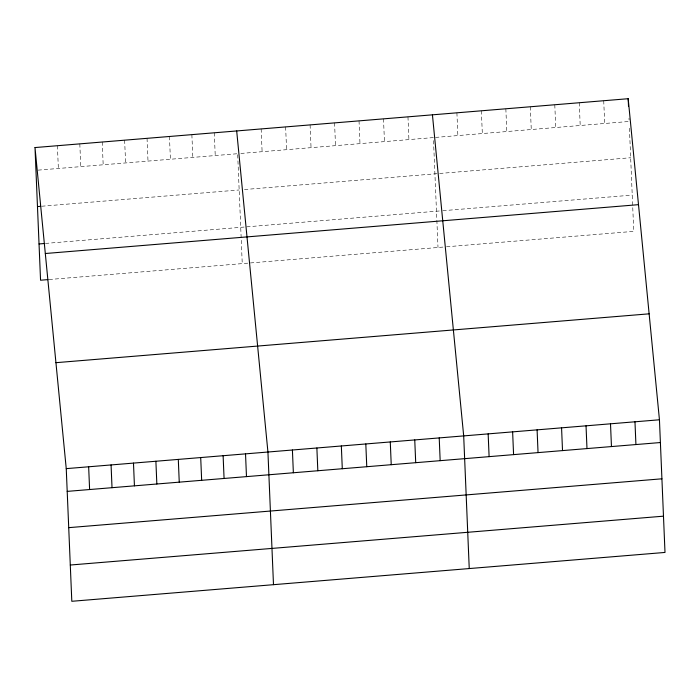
<?xml version="1.0" encoding="UTF-8"?>
<svg xmlns="http://www.w3.org/2000/svg" width="700" height="700" viewBox="0 0 700 700"><rect width="100%" height="100%" fill="white"/><g stroke="black" fill="none" stroke-linecap="round" stroke-linejoin="round"><path stroke-width="0.53" stroke-dasharray="3.5 2.62" d="M38.089 170.144L237.641 153.711M240.826 153.449L433.387 137.585M435.523 137.41L629.142 121.468L629.011 118.221M41.746 206.229L239.155 189.971M244.475 189.534L630.665 157.736M45.439 243.425L441.796 210.787M442.864 210.7L632.231 195.107M49.096 279.519L445.445 246.881M446.512 246.794L633.754 231.368L629.396 127.514M603.724 100.73L604.678 123.48M579.25 102.743L580.204 125.501M554.785 104.755L555.739 127.514M530.311 106.776L531.265 129.526M505.846 108.789L506.8 131.539M481.373 110.801L482.326 133.56M456.907 112.814L457.861 135.572M433.519 140.612L436.817 219.284M436.861 220.29L437.999 247.494M407.969 116.847L408.922 139.606M383.504 118.86L384.457 141.619M359.03 120.881L359.984 143.631M334.565 122.894L335.519 145.644M310.091 124.906L311.045 147.665M285.626 126.919L286.58 149.678M261.152 128.94L262.106 151.69M237.685 154.718L242.244 263.611M214.279 132.799L215.232 155.549M191.87 134.645L192.824 157.395M169.452 136.491L170.406 159.241M147.044 138.338L147.998 161.088M124.635 140.175L125.589 162.934M102.226 142.021L103.18 164.78M79.817 143.867L80.771 166.626M57.409 145.714L58.363 168.472"/><path stroke-width="1.05" d="M35 147.56L628.189 98.709L659.444 419.781L665 552.44L71.811 601.291L66.246 468.633L35 147.56L40.556 280.219L48.029 279.606M37.476 206.588L40.679 206.316M39.042 243.95L44.371 243.513M45.316 253.514L638.505 204.662M55.939 362.679L649.128 313.828M66.246 468.633L659.444 419.781M67.2 491.383L660.398 442.54M68.723 527.651L661.911 478.809M70.289 565.023L663.477 516.171M432.434 114.835L463.689 435.899L469.245 568.558M236.688 130.952L267.934 452.016L273.49 584.675M628.189 98.709L628.512 106.295M634.97 421.794L635.924 444.553M610.505 423.815L611.459 446.565M586.031 425.828L586.985 448.577M561.566 427.84L562.52 450.599M537.093 429.852L538.046 452.611M512.628 431.874L513.581 454.624M488.154 433.886L489.108 456.645M439.215 437.92L440.169 460.67M414.75 439.933L415.704 462.683M390.276 441.945L391.23 464.704M365.811 443.957L366.765 466.716M341.338 445.979L342.291 468.729M316.873 447.991L317.826 470.75M292.408 450.004L293.361 472.762M245.525 453.863L246.479 476.621M223.116 455.709L224.07 478.468M200.707 457.555L201.661 480.314M178.299 459.401L179.252 482.16M155.89 461.248L156.844 484.006M133.481 463.094L134.435 485.844M111.072 464.94L112.018 487.69M88.655 466.786L89.609 489.536"/></g></svg>
